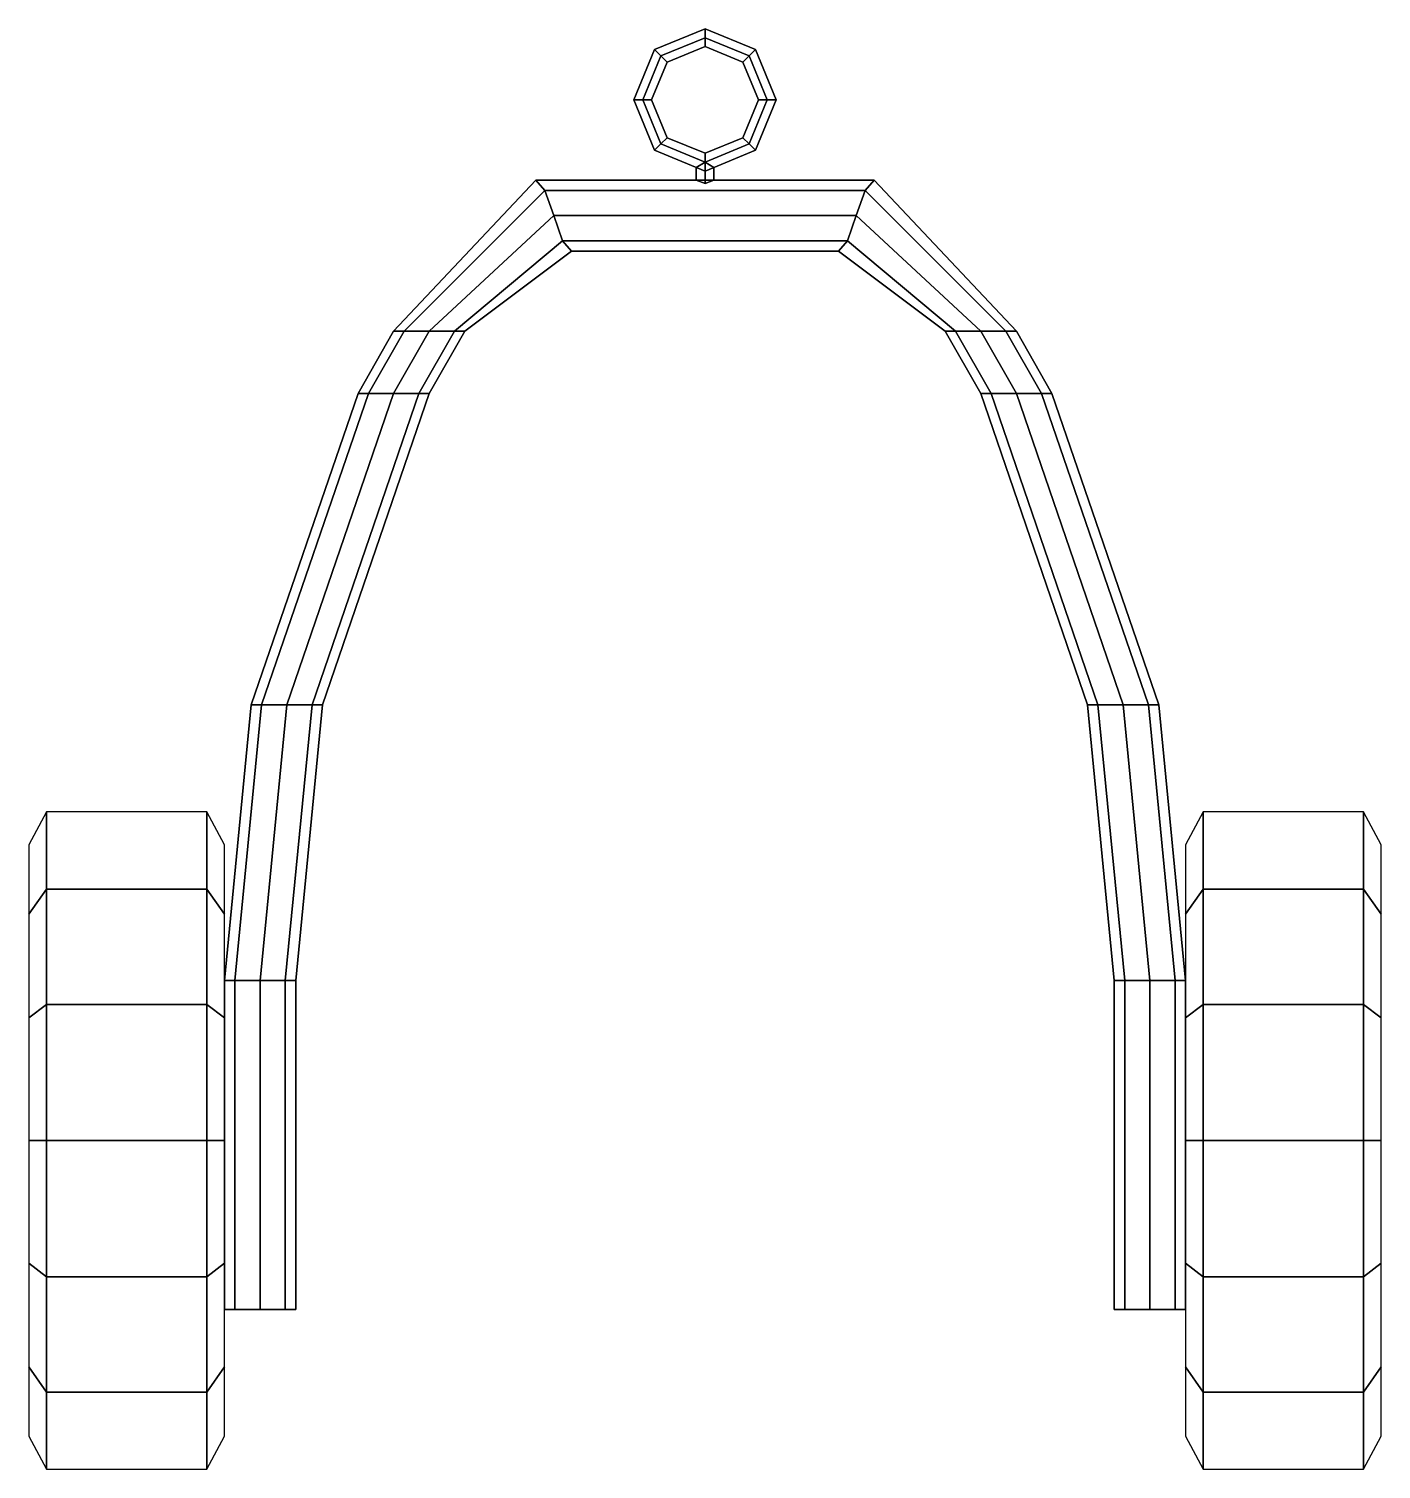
# Model space of a CAD drawing. Extents: x -0.76 to 0.76, y -0.26 to 1.36.
import ezdxf

# ---------------------------------------------------------------- set-up
doc = ezdxf.new("R2010")
doc.units = 0
doc.layers.add('TOWING_PIECES', color=6, linetype='CONTINUOUS')

msp = doc.modelspace()

# ---------------------------------------------------------------- linework, layer by layer
at = {"layer": 'TOWING_PIECES'}
for points in [[(-0.0566, 1.3366, 0.49), (-0.0495, 1.3295, 0.5), (0, 1.35, 0.5), (0, 1.36, 0.49)], [(-0.0495, 1.3295, 0.48), (-0.0566, 1.3366, 0.49), (0, 1.36, 0.49), (0, 1.35, 0.48)], [(-0.0495, 1.3295, 0.5), (-0.0424, 1.3224, 0.49), (0, 1.34, 0.49), (0, 1.35, 0.5)], [(-0.0424, 1.3224, 0.49), (-0.0495, 1.3295, 0.48), (0, 1.35, 0.48), (0, 1.34, 0.49)], [(0, 1.36, 0.49), (0, 1.35, 0.5), (0.0495, 1.3295, 0.5), (0.0566, 1.3366, 0.49)], [(0, 1.35, 0.48), (0, 1.36, 0.49), (0.0566, 1.3366, 0.49), (0.0495, 1.3295, 0.48)], [(0, 1.35, 0.5), (0, 1.34, 0.49), (0.0424, 1.3224, 0.49), (0.0495, 1.3295, 0.5)], [(0, 1.34, 0.49), (0, 1.35, 0.48), (0.0495, 1.3295, 0.48), (0.0424, 1.3224, 0.49)], [(-0.08, 1.28, 0.49), (-0.07, 1.28, 0.5), (-0.0495, 1.3295, 0.5), (-0.0566, 1.3366, 0.49)], [(-0.07, 1.28, 0.48), (-0.08, 1.28, 0.49), (-0.0566, 1.3366, 0.49), (-0.0495, 1.3295, 0.48)], [(-0.07, 1.28, 0.5), (-0.06, 1.28, 0.49), (-0.0424, 1.3224, 0.49), (-0.0495, 1.3295, 0.5)], [(-0.06, 1.28, 0.49), (-0.07, 1.28, 0.48), (-0.0495, 1.3295, 0.48), (-0.0424, 1.3224, 0.49)], [(0.0495, 1.3295, 0.5), (0.0424, 1.3224, 0.49), (0.06, 1.28, 0.49), (0.07, 1.28, 0.5)], [(0.0424, 1.3224, 0.49), (0.0495, 1.3295, 0.48), (0.07, 1.28, 0.48), (0.06, 1.28, 0.49)], [(0.0566, 1.3366, 0.49), (0.0495, 1.3295, 0.5), (0.07, 1.28, 0.5), (0.08, 1.28, 0.49)], [(0.0495, 1.3295, 0.48), (0.0566, 1.3366, 0.49), (0.08, 1.28, 0.49), (0.07, 1.28, 0.48)], [(-0.0566, 1.2234, 0.49), (-0.0495, 1.2305, 0.5), (-0.07, 1.28, 0.5), (-0.08, 1.28, 0.49)], [(-0.0495, 1.2305, 0.48), (-0.0566, 1.2234, 0.49), (-0.08, 1.28, 0.49), (-0.07, 1.28, 0.48)], [(-0.0495, 1.2305, 0.5), (-0.0424, 1.2376, 0.49), (-0.06, 1.28, 0.49), (-0.07, 1.28, 0.5)], [(-0.0424, 1.2376, 0.49), (-0.0495, 1.2305, 0.48), (-0.07, 1.28, 0.48), (-0.06, 1.28, 0.49)], [(0.07, 1.28, 0.5), (0.06, 1.28, 0.49), (0.0424, 1.2376, 0.49), (0.0495, 1.2305, 0.5)], [(0.06, 1.28, 0.49), (0.07, 1.28, 0.48), (0.0495, 1.2305, 0.48), (0.0424, 1.2376, 0.49)], [(0.08, 1.28, 0.49), (0.07, 1.28, 0.5), (0.0495, 1.2305, 0.5), (0.0566, 1.2234, 0.49)], [(0.07, 1.28, 0.48), (0.08, 1.28, 0.49), (0.0566, 1.2234, 0.49), (0.0495, 1.2305, 0.48)], [(0, 1.21, 0.5), (0, 1.22, 0.49), (-0.0424, 1.2376, 0.49), (-0.0495, 1.2305, 0.5)], [(0, 1.22, 0.49), (0, 1.21, 0.48), (-0.0495, 1.2305, 0.48), (-0.0424, 1.2376, 0.49)], [(0.0495, 1.2305, 0.5), (0.0424, 1.2376, 0.49), (0, 1.22, 0.49), (0, 1.21, 0.5)], [(0.0424, 1.2376, 0.49), (0.0495, 1.2305, 0.48), (0, 1.21, 0.48), (0, 1.22, 0.49)], [(0, 1.2, 0.49), (0, 1.21, 0.5), (-0.0495, 1.2305, 0.5), (-0.0566, 1.2234, 0.49)], [(0, 1.21, 0.48), (0, 1.2, 0.49), (-0.0566, 1.2234, 0.49), (-0.0495, 1.2305, 0.48)], [(0.0566, 1.2234, 0.49), (0.0495, 1.2305, 0.5), (0, 1.21, 0.5), (0, 1.2, 0.49)], [(0.0495, 1.2305, 0.48), (0.0566, 1.2234, 0.49), (0, 1.2, 0.49), (0, 1.21, 0.48)], [(0, 1.21, 0.5), (-0.01, 1.2041, 0.49), (-0.01, 1.19, 0.49), (0, 1.1859, 0.5)], [(-0.01, 1.2041, 0.49), (0, 1.21, 0.48), (0, 1.1859, 0.48), (-0.01, 1.19, 0.49)], [(0.01, 1.2041, 0.49), (0, 1.21, 0.5), (0, 1.1859, 0.5), (0.01, 1.19, 0.49)], [(0, 1.21, 0.48), (0.01, 1.2041, 0.49), (0.01, 1.19, 0.49), (0, 1.1859, 0.48)], [(-0.18, 1.1783, 0.5183), (-0.19, 1.19, 0.49), (-0.35, 1.02, 0.49), (-0.3383, 1.02, 0.5183)], [(-0.19, 1.19, 0.49), (-0.18, 1.1783, 0.4617), (-0.3383, 1.02, 0.4617), (-0.35, 1.02, 0.49)], [(0.18, 1.1783, 0.5183), (0.19, 1.19, 0.49), (-0.19, 1.19, 0.49), (-0.18, 1.1783, 0.5183)], [(0.19, 1.19, 0.49), (0.18, 1.1783, 0.4617), (-0.18, 1.1783, 0.4617), (-0.19, 1.19, 0.49)], [(0.18, 1.1783, 0.4617), (0.19, 1.19, 0.49), (0.35, 1.02, 0.49), (0.3383, 1.02, 0.4617)], [(0.19, 1.19, 0.49), (0.18, 1.1783, 0.5183), (0.3383, 1.02, 0.5183), (0.35, 1.02, 0.49)], [(-0.17, 1.15, 0.53), (-0.18, 1.1783, 0.5183), (-0.3383, 1.02, 0.5183), (-0.31, 1.02, 0.53)], [(-0.18, 1.1783, 0.4617), (-0.17, 1.15, 0.45), (-0.31, 1.02, 0.45), (-0.3383, 1.02, 0.4617)], [(0.17, 1.15, 0.53), (0.18, 1.1783, 0.5183), (-0.18, 1.1783, 0.5183), (-0.17, 1.15, 0.53)], [(0.18, 1.1783, 0.4617), (0.17, 1.15, 0.45), (-0.17, 1.15, 0.45), (-0.18, 1.1783, 0.4617)], [(0.17, 1.15, 0.45), (0.18, 1.1783, 0.4617), (0.3383, 1.02, 0.4617), (0.31, 1.02, 0.45)], [(0.18, 1.1783, 0.5183), (0.17, 1.15, 0.53), (0.31, 1.02, 0.53), (0.3383, 1.02, 0.5183)], [(-0.17, 1.15, 0.45), (-0.16, 1.1217, 0.4617), (-0.2817, 1.02, 0.4617), (-0.31, 1.02, 0.45)], [(-0.16, 1.1217, 0.5183), (-0.17, 1.15, 0.53), (-0.31, 1.02, 0.53), (-0.2817, 1.02, 0.5183)], [(0.17, 1.15, 0.45), (0.16, 1.1217, 0.4617), (-0.16, 1.1217, 0.4617), (-0.17, 1.15, 0.45)], [(0.16, 1.1217, 0.5183), (0.17, 1.15, 0.53), (-0.17, 1.15, 0.53), (-0.16, 1.1217, 0.5183)], [(0.17, 1.15, 0.53), (0.16, 1.1217, 0.5183), (0.2817, 1.02, 0.5183), (0.31, 1.02, 0.53)], [(0.16, 1.1217, 0.4617), (0.17, 1.15, 0.45), (0.31, 1.02, 0.45), (0.2817, 1.02, 0.4617)], [(-0.16, 1.1217, 0.4617), (-0.15, 1.11, 0.49), (-0.27, 1.02, 0.49), (-0.2817, 1.02, 0.4617)], [(-0.15, 1.11, 0.49), (-0.16, 1.1217, 0.5183), (-0.2817, 1.02, 0.5183), (-0.27, 1.02, 0.49)], [(0.16, 1.1217, 0.4617), (0.15, 1.11, 0.49), (-0.15, 1.11, 0.49), (-0.16, 1.1217, 0.4617)], [(0.15, 1.11, 0.49), (0.16, 1.1217, 0.5183), (-0.16, 1.1217, 0.5183), (-0.15, 1.11, 0.49)], [(0.16, 1.1217, 0.5183), (0.15, 1.11, 0.49), (0.27, 1.02, 0.49), (0.2817, 1.02, 0.5183)], [(0.15, 1.11, 0.49), (0.16, 1.1217, 0.4617), (0.2817, 1.02, 0.4617), (0.27, 1.02, 0.49)], [(-0.3383, 1.02, 0.5183), (-0.35, 1.02, 0.49), (-0.39, 0.95, 0.49), (-0.3783, 0.95, 0.5183)], [(-0.35, 1.02, 0.49), (-0.3383, 1.02, 0.4617), (-0.3783, 0.95, 0.4617), (-0.39, 0.95, 0.49)], [(-0.31, 1.02, 0.53), (-0.3383, 1.02, 0.5183), (-0.3783, 0.95, 0.5183), (-0.35, 0.95, 0.53)], [(-0.3383, 1.02, 0.4617), (-0.31, 1.02, 0.45), (-0.35, 0.95, 0.45), (-0.3783, 0.95, 0.4617)], [(-0.31, 1.02, 0.45), (-0.2817, 1.02, 0.4617), (-0.3217, 0.95, 0.4617), (-0.35, 0.95, 0.45)], [(-0.2817, 1.02, 0.5183), (-0.31, 1.02, 0.53), (-0.35, 0.95, 0.53), (-0.3217, 0.95, 0.5183)], [(-0.2817, 1.02, 0.4617), (-0.27, 1.02, 0.49), (-0.31, 0.95, 0.49), (-0.3217, 0.95, 0.4617)], [(-0.27, 1.02, 0.49), (-0.2817, 1.02, 0.5183), (-0.3217, 0.95, 0.5183), (-0.31, 0.95, 0.49)], [(0.2817, 1.02, 0.5183), (0.27, 1.02, 0.49), (0.31, 0.95, 0.49), (0.3217, 0.95, 0.5183)], [(0.27, 1.02, 0.49), (0.2817, 1.02, 0.4617), (0.3217, 0.95, 0.4617), (0.31, 0.95, 0.49)], [(0.31, 1.02, 0.53), (0.2817, 1.02, 0.5183), (0.3217, 0.95, 0.5183), (0.35, 0.95, 0.53)], [(0.2817, 1.02, 0.4617), (0.31, 1.02, 0.45), (0.35, 0.95, 0.45), (0.3217, 0.95, 0.4617)], [(0.31, 1.02, 0.45), (0.3383, 1.02, 0.4617), (0.3783, 0.95, 0.4617), (0.35, 0.95, 0.45)], [(0.3383, 1.02, 0.5183), (0.31, 1.02, 0.53), (0.35, 0.95, 0.53), (0.3783, 0.95, 0.5183)], [(0.3383, 1.02, 0.4617), (0.35, 1.02, 0.49), (0.39, 0.95, 0.49), (0.3783, 0.95, 0.4617)], [(0.35, 1.02, 0.49), (0.3383, 1.02, 0.5183), (0.3783, 0.95, 0.5183), (0.39, 0.95, 0.49)], [(-0.3783, 0.95, 0.5183), (-0.39, 0.95, 0.49), (-0.51, 0.6, 0.49), (-0.4983, 0.6, 0.5183)], [(-0.39, 0.95, 0.49), (-0.3783, 0.95, 0.4617), (-0.4983, 0.6, 0.4617), (-0.51, 0.6, 0.49)], [(-0.35, 0.95, 0.53), (-0.3783, 0.95, 0.5183), (-0.4983, 0.6, 0.5183), (-0.47, 0.6, 0.53)], [(-0.3783, 0.95, 0.4617), (-0.35, 0.95, 0.45), (-0.47, 0.6, 0.45), (-0.4983, 0.6, 0.4617)], [(-0.35, 0.95, 0.45), (-0.3217, 0.95, 0.4617), (-0.4417, 0.6, 0.4617), (-0.47, 0.6, 0.45)], [(-0.3217, 0.95, 0.5183), (-0.35, 0.95, 0.53), (-0.47, 0.6, 0.53), (-0.4417, 0.6, 0.5183)], [(-0.3217, 0.95, 0.4617), (-0.31, 0.95, 0.49), (-0.43, 0.6, 0.49), (-0.4417, 0.6, 0.4617)], [(-0.31, 0.95, 0.49), (-0.3217, 0.95, 0.5183), (-0.4417, 0.6, 0.5183), (-0.43, 0.6, 0.49)], [(0.3217, 0.95, 0.5183), (0.31, 0.95, 0.49), (0.43, 0.6, 0.49), (0.4417, 0.6, 0.5183)], [(0.31, 0.95, 0.49), (0.3217, 0.95, 0.4617), (0.4417, 0.6, 0.4617), (0.43, 0.6, 0.49)], [(0.35, 0.95, 0.53), (0.3217, 0.95, 0.5183), (0.4417, 0.6, 0.5183), (0.47, 0.6, 0.53)], [(0.3217, 0.95, 0.4617), (0.35, 0.95, 0.45), (0.47, 0.6, 0.45), (0.4417, 0.6, 0.4617)], [(0.35, 0.95, 0.45), (0.3783, 0.95, 0.4617), (0.4983, 0.6, 0.4617), (0.47, 0.6, 0.45)], [(0.3783, 0.95, 0.5183), (0.35, 0.95, 0.53), (0.47, 0.6, 0.53), (0.4983, 0.6, 0.5183)], [(0.3783, 0.95, 0.4617), (0.39, 0.95, 0.49), (0.51, 0.6, 0.49), (0.4983, 0.6, 0.4617)], [(0.39, 0.95, 0.49), (0.3783, 0.95, 0.5183), (0.4983, 0.6, 0.5183), (0.51, 0.6, 0.49)], [(-0.4983, 0.6, 0.5183), (-0.51, 0.6, 0.49), (-0.54, 0.29, 0.49), (-0.5283, 0.29, 0.5183)], [(-0.51, 0.6, 0.49), (-0.4983, 0.6, 0.4617), (-0.5283, 0.29, 0.4617), (-0.54, 0.29, 0.49)], [(-0.47, 0.6, 0.53), (-0.4983, 0.6, 0.5183), (-0.5283, 0.29, 0.5183), (-0.5, 0.29, 0.53)], [(-0.4983, 0.6, 0.4617), (-0.47, 0.6, 0.45), (-0.5, 0.29, 0.45), (-0.5283, 0.29, 0.4617)], [(-0.47, 0.6, 0.45), (-0.4417, 0.6, 0.4617), (-0.4717, 0.29, 0.4617), (-0.5, 0.29, 0.45)], [(-0.4417, 0.6, 0.5183), (-0.47, 0.6, 0.53), (-0.5, 0.29, 0.53), (-0.4717, 0.29, 0.5183)], [(-0.4417, 0.6, 0.4617), (-0.43, 0.6, 0.49), (-0.46, 0.29, 0.49), (-0.4717, 0.29, 0.4617)], [(-0.43, 0.6, 0.49), (-0.4417, 0.6, 0.5183), (-0.4717, 0.29, 0.5183), (-0.46, 0.29, 0.49)], [(0.4417, 0.6, 0.5183), (0.43, 0.6, 0.49), (0.46, 0.29, 0.49), (0.4717, 0.29, 0.5183)], [(0.43, 0.6, 0.49), (0.4417, 0.6, 0.4617), (0.4717, 0.29, 0.4617), (0.46, 0.29, 0.49)], [(0.47, 0.6, 0.53), (0.4417, 0.6, 0.5183), (0.4717, 0.29, 0.5183), (0.5, 0.29, 0.53)], [(0.4417, 0.6, 0.4617), (0.47, 0.6, 0.45), (0.5, 0.29, 0.45), (0.4717, 0.29, 0.4617)], [(0.47, 0.6, 0.45), (0.4983, 0.6, 0.4617), (0.5283, 0.29, 0.4617), (0.5, 0.29, 0.45)], [(0.4983, 0.6, 0.5183), (0.47, 0.6, 0.53), (0.5, 0.29, 0.53), (0.5283, 0.29, 0.5183)], [(0.4983, 0.6, 0.4617), (0.51, 0.6, 0.49), (0.54, 0.29, 0.49), (0.5283, 0.29, 0.4617)], [(0.51, 0.6, 0.49), (0.4983, 0.6, 0.5183), (0.5283, 0.29, 0.5183), (0.54, 0.29, 0.49)], [(-0.74, 0.3928, 0.6028), (-0.74, 0.4796, 0.4731), (-0.76, 0.4426, 0.4578), (-0.76, 0.3646, 0.5746)], [(-0.56, 0.3928, 0.6028), (-0.56, 0.4796, 0.4731), (-0.74, 0.4796, 0.4731), (-0.74, 0.3928, 0.6028)], [(-0.56, 0.4796, 0.4731), (-0.56, 0.3928, 0.6028), (-0.54, 0.3646, 0.5746), (-0.54, 0.4426, 0.4578)], [(0.56, 0.3928, 0.6028), (0.56, 0.4796, 0.4731), (0.54, 0.4426, 0.4578), (0.54, 0.3646, 0.5746)], [(0.74, 0.3928, 0.6028), (0.74, 0.4796, 0.4731), (0.56, 0.4796, 0.4731), (0.56, 0.3928, 0.6028)], [(0.74, 0.4796, 0.4731), (0.74, 0.3928, 0.6028), (0.76, 0.3646, 0.5746), (0.76, 0.4426, 0.4578)], [(-0.74, 0.2631, 0.6896), (-0.74, 0.3928, 0.6028), (-0.76, 0.3646, 0.5746), (-0.76, 0.2478, 0.6526)], [(-0.56, 0.2631, 0.6896), (-0.56, 0.3928, 0.6028), (-0.74, 0.3928, 0.6028), (-0.74, 0.2631, 0.6896)], [(-0.56, 0.3928, 0.6028), (-0.56, 0.2631, 0.6896), (-0.54, 0.2478, 0.6526), (-0.54, 0.3646, 0.5746)], [(0.56, 0.2631, 0.6896), (0.56, 0.3928, 0.6028), (0.54, 0.3646, 0.5746), (0.54, 0.2478, 0.6526)], [(0.74, 0.2631, 0.6896), (0.74, 0.3928, 0.6028), (0.56, 0.3928, 0.6028), (0.56, 0.2631, 0.6896)], [(0.74, 0.3928, 0.6028), (0.74, 0.2631, 0.6896), (0.76, 0.2478, 0.6526), (0.76, 0.3646, 0.5746)], [(-0.5283, 0.29, 0.5183), (-0.54, 0.29, 0.49), (-0.54, -0.08, 0.49), (-0.5283, -0.08, 0.5183)], [(-0.54, 0.29, 0.49), (-0.5283, 0.29, 0.4617), (-0.5283, -0.08, 0.4617), (-0.54, -0.08, 0.49)], [(-0.5, 0.29, 0.53), (-0.5283, 0.29, 0.5183), (-0.5283, -0.08, 0.5183), (-0.5, -0.08, 0.53)], [(-0.5283, 0.29, 0.4617), (-0.5, 0.29, 0.45), (-0.5, -0.08, 0.45), (-0.5283, -0.08, 0.4617)], [(-0.5, 0.29, 0.45), (-0.4717, 0.29, 0.4617), (-0.4717, -0.08, 0.4617), (-0.5, -0.08, 0.45)], [(-0.4717, 0.29, 0.5183), (-0.5, 0.29, 0.53), (-0.5, -0.08, 0.53), (-0.4717, -0.08, 0.5183)], [(-0.4717, 0.29, 0.4617), (-0.46, 0.29, 0.49), (-0.46, -0.08, 0.49), (-0.4717, -0.08, 0.4617)], [(-0.46, 0.29, 0.49), (-0.4717, 0.29, 0.5183), (-0.4717, -0.08, 0.5183), (-0.46, -0.08, 0.49)], [(0.4717, 0.29, 0.5183), (0.46, 0.29, 0.49), (0.46, -0.08, 0.49), (0.4717, -0.08, 0.5183)], [(0.46, 0.29, 0.49), (0.4717, 0.29, 0.4617), (0.4717, -0.08, 0.4617), (0.46, -0.08, 0.49)], [(0.5, 0.29, 0.53), (0.4717, 0.29, 0.5183), (0.4717, -0.08, 0.5183), (0.5, -0.08, 0.53)], [(0.4717, 0.29, 0.4617), (0.5, 0.29, 0.45), (0.5, -0.08, 0.45), (0.4717, -0.08, 0.4617)], [(0.5, 0.29, 0.45), (0.5283, 0.29, 0.4617), (0.5283, -0.08, 0.4617), (0.5, -0.08, 0.45)], [(0.5283, 0.29, 0.5183), (0.5, 0.29, 0.53), (0.5, -0.08, 0.53), (0.5283, -0.08, 0.5183)], [(0.5283, 0.29, 0.4617), (0.54, 0.29, 0.49), (0.54, -0.08, 0.49), (0.5283, -0.08, 0.4617)], [(0.54, 0.29, 0.49), (0.5283, 0.29, 0.5183), (0.5283, -0.08, 0.5183), (0.54, -0.08, 0.49)], [(-0.74, 0.11, 0.72), (-0.74, 0.2631, 0.6896), (-0.76, 0.2478, 0.6526), (-0.76, 0.11, 0.68)], [(-0.56, 0.11, 0.72), (-0.56, 0.2631, 0.6896), (-0.74, 0.2631, 0.6896), (-0.74, 0.11, 0.72)], [(-0.56, 0.2631, 0.6896), (-0.56, 0.11, 0.72), (-0.54, 0.11, 0.68), (-0.54, 0.2478, 0.6526)], [(0.56, 0.11, 0.72), (0.56, 0.2631, 0.6896), (0.54, 0.2478, 0.6526), (0.54, 0.11, 0.68)], [(0.74, 0.11, 0.72), (0.74, 0.2631, 0.6896), (0.56, 0.2631, 0.6896), (0.56, 0.11, 0.72)], [(0.74, 0.2631, 0.6896), (0.74, 0.11, 0.72), (0.76, 0.11, 0.68), (0.76, 0.2478, 0.6526)], [(-0.74, -0.0431, 0.6896), (-0.74, 0.11, 0.72), (-0.76, 0.11, 0.68), (-0.76, -0.0278, 0.6526)], [(-0.56, -0.0431, 0.6896), (-0.56, 0.11, 0.72), (-0.74, 0.11, 0.72), (-0.74, -0.0431, 0.6896)], [(-0.56, 0.11, 0.72), (-0.56, -0.0431, 0.6896), (-0.54, -0.0278, 0.6526), (-0.54, 0.11, 0.68)], [(0.56, -0.0431, 0.6896), (0.56, 0.11, 0.72), (0.54, 0.11, 0.68), (0.54, -0.0278, 0.6526)], [(0.74, -0.0431, 0.6896), (0.74, 0.11, 0.72), (0.56, 0.11, 0.72), (0.56, -0.0431, 0.6896)], [(0.74, 0.11, 0.72), (0.74, -0.0431, 0.6896), (0.76, -0.0278, 0.6526), (0.76, 0.11, 0.68)], [(-0.74, -0.1728, 0.6028), (-0.74, -0.0431, 0.6896), (-0.76, -0.0278, 0.6526), (-0.76, -0.1446, 0.5746)], [(-0.56, -0.0431, 0.6896), (-0.56, -0.1728, 0.6028), (-0.54, -0.1446, 0.5746), (-0.54, -0.0278, 0.6526)], [(0.56, -0.1728, 0.6028), (0.56, -0.0431, 0.6896), (0.54, -0.0278, 0.6526), (0.54, -0.1446, 0.5746)], [(0.74, -0.0431, 0.6896), (0.74, -0.1728, 0.6028), (0.76, -0.1446, 0.5746), (0.76, -0.0278, 0.6526)], [(-0.56, -0.1728, 0.6028), (-0.56, -0.0431, 0.6896), (-0.74, -0.0431, 0.6896), (-0.74, -0.1728, 0.6028)], [(0.74, -0.1728, 0.6028), (0.74, -0.0431, 0.6896), (0.56, -0.0431, 0.6896), (0.56, -0.1728, 0.6028)], [(-0.4717, -0.08, 0.5183), (-0.54, -0.08, 0.49), (-0.5283, -0.08, 0.4617), (-0.46, -0.08, 0.49)], [(-0.5, -0.08, 0.53), (-0.5283, -0.08, 0.5183), (-0.54, -0.08, 0.49), (-0.4717, -0.08, 0.5183)], [(-0.46, -0.08, 0.49), (-0.5283, -0.08, 0.4617), (-0.5, -0.08, 0.45), (-0.4717, -0.08, 0.4617)], [(0.5, -0.08, 0.53), (0.4717, -0.08, 0.5183), (0.46, -0.08, 0.49), (0.5283, -0.08, 0.5183)], [(0.5283, -0.08, 0.5183), (0.46, -0.08, 0.49), (0.4717, -0.08, 0.4617), (0.54, -0.08, 0.49)], [(0.54, -0.08, 0.49), (0.4717, -0.08, 0.4617), (0.5, -0.08, 0.45), (0.5283, -0.08, 0.4617)], [(-0.74, -0.2596, 0.4731), (-0.74, -0.1728, 0.6028), (-0.76, -0.1446, 0.5746), (-0.76, -0.2226, 0.4578)], [(-0.56, -0.1728, 0.6028), (-0.56, -0.2596, 0.4731), (-0.54, -0.2226, 0.4578), (-0.54, -0.1446, 0.5746)], [(0.56, -0.2596, 0.4731), (0.56, -0.1728, 0.6028), (0.54, -0.1446, 0.5746), (0.54, -0.2226, 0.4578)], [(0.74, -0.1728, 0.6028), (0.74, -0.2596, 0.4731), (0.76, -0.2226, 0.4578), (0.76, -0.1446, 0.5746)], [(-0.56, -0.2596, 0.4731), (-0.56, -0.1728, 0.6028), (-0.74, -0.1728, 0.6028), (-0.74, -0.2596, 0.4731)], [(0.74, -0.2596, 0.4731), (0.74, -0.1728, 0.6028), (0.56, -0.1728, 0.6028), (0.56, -0.2596, 0.4731)]]:
    msp.add_3dface(points, dxfattribs=at)

doc.saveas('drawing.dxf')
